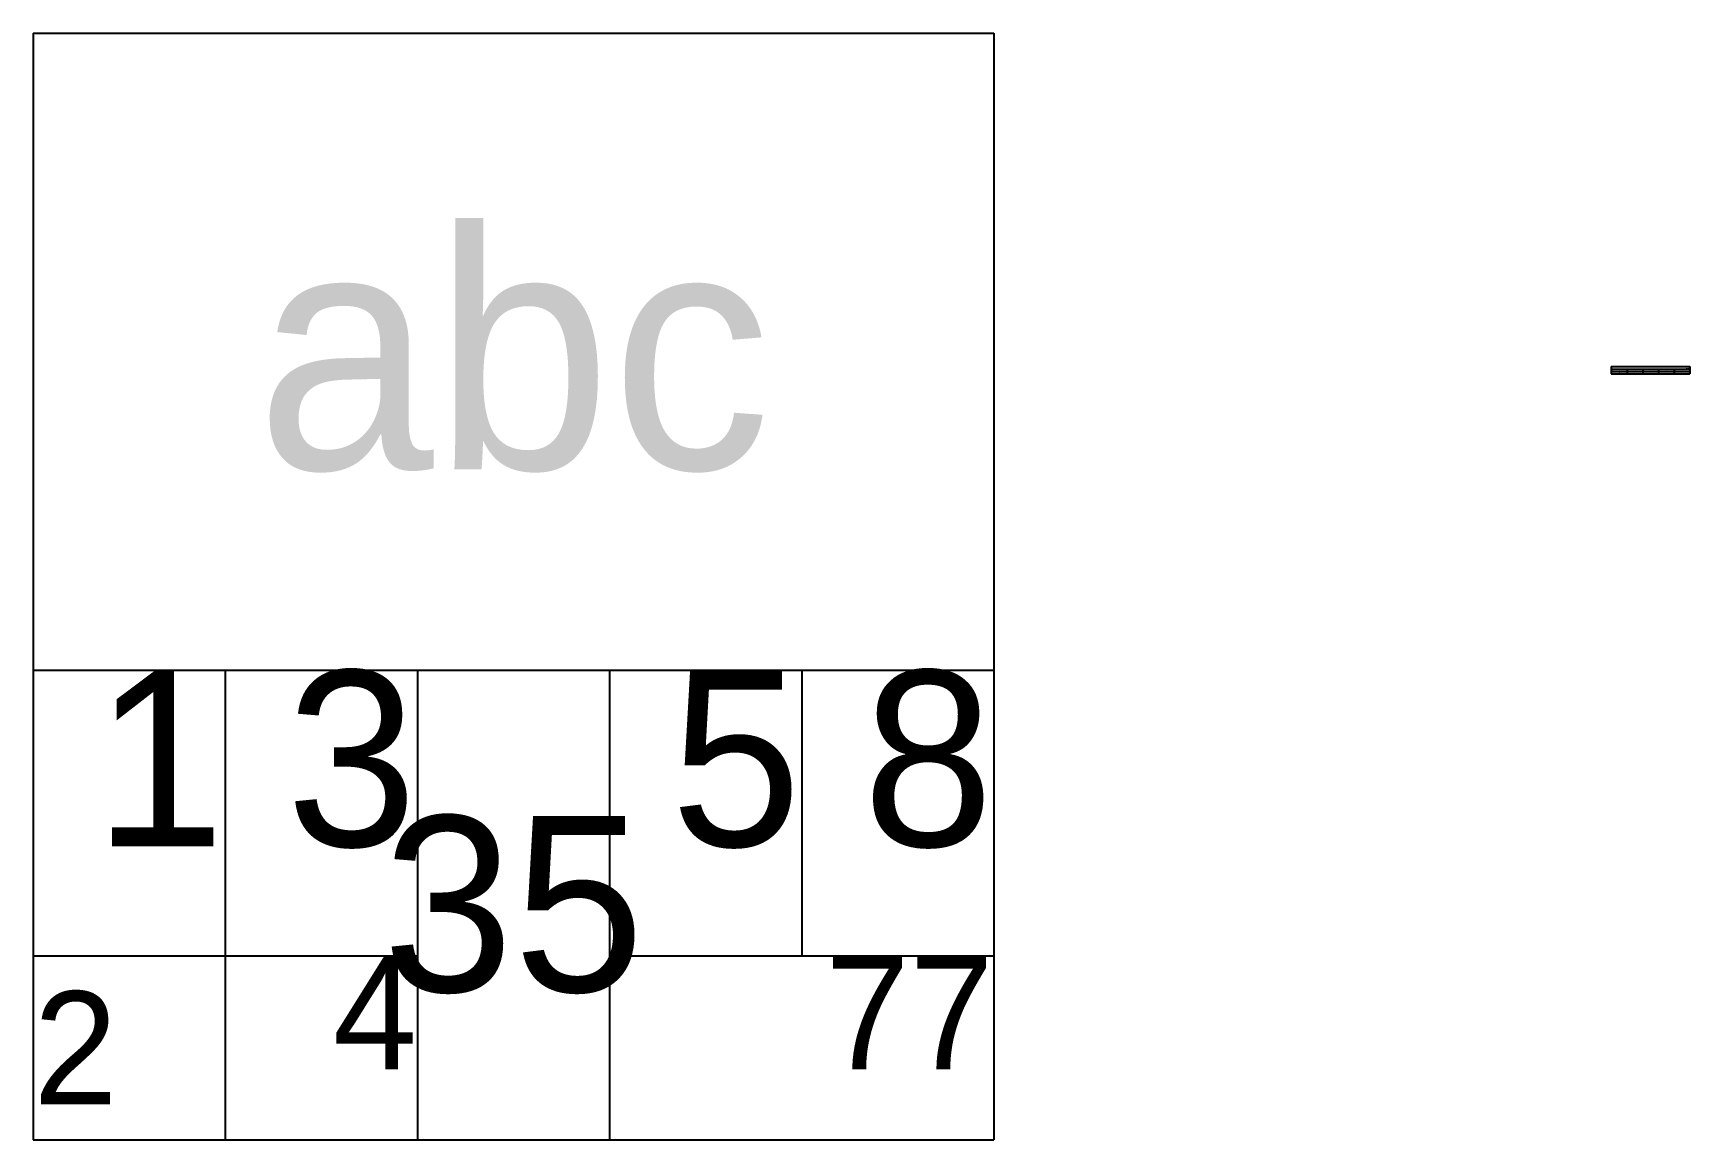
# Model space of a CAD drawing. Header units: inches. Extents: x 62 to 325, y -94 to 83.
import ezdxf

# ---------------------------------------------------------------- set-up
doc = ezdxf.new("R2010")
doc.units = ezdxf.units.IN
doc.header["$MEASUREMENT"] = 0

# ---------------------------------------------------------------- blocks, each defined once
blk = doc.blocks.new('*T2')
at = {"color": 0, "lineweight": -2}
for p, q in [((0, 0), (30.59, 0)), ((0, 0), (0, -101.45)), ((30.59, 0), (61.18, 0)), ((61.18, 0), (91.77, 0)), ((91.77, 0), (122.35, 0)), ((122.35, 0), (152.94, 0)), ((152.94, 0), (152.94, -101.45)), ((0, -101.45), (30.59, -101.45)), ((0, -101.45), (0, -146.94)), ((30.59, -101.45), (61.18, -101.45)), ((30.59, -101.45), (30.59, -146.94)), ((61.18, -101.45), (91.77, -101.45)), ((61.18, -101.45), (61.18, -146.94)), ((91.77, -101.45), (122.35, -101.45)), ((91.77, -101.45), (91.77, -146.94)), ((122.35, -101.45), (152.94, -101.45)), ((122.35, -101.45), (122.35, -146.94)), ((152.94, -101.45), (152.94, -146.94)), ((0, -146.94), (30.59, -146.94)), ((0, -146.94), (0, -176.24)), ((30.59, -146.94), (61.18, -146.94)), ((30.59, -146.94), (30.59, -176.24)), ((61.18, -146.94), (61.18, -176.24)), ((91.77, -146.94), (122.35, -146.94)), ((91.77, -146.94), (91.77, -176.24)), ((122.35, -146.94), (152.94, -146.94)), ((152.94, -146.94), (152.94, -176.24)), ((0, -176.24), (30.59, -176.24)), ((30.59, -176.24), (61.18, -176.24)), ((61.18, -176.24), (91.77, -176.24)), ((91.77, -176.24), (122.35, -176.24)), ((122.35, -176.24), (152.94, -176.24))]:
    blk.add_line(p, q, dxfattribs=at)
at = {"color": 0}
for s, insert, char_height, width, attachment_point in [('abc', (76.47, -50.73), 38, 152.8228, 5), ('1', (30.53, -101.51), 28, 30.4686, 3), ('3', (61.12, -101.51), 28, 30.4686, 3), ('5', (122.29, -101.51), 28, 30.4686, 3), ('8', (152.88, -101.51), 28, 30.4686, 3), ('35', (76.47, -138.85), 28, 30.4686, 5), ('4', (61.12, -147), 18, 30.4686, 3), ('77', (152.88, -147), 18, 61.0571, 3), ('2', (0.06, -161.59), 18, 30.4686, 4)]:
    blk.add_mtext(s, dxfattribs=dict(at, insert=insert, char_height=char_height, width=width, attachment_point=attachment_point))
blk = doc.blocks.new('*T3')
at = {"color": 0, "lineweight": -2}
for p, q in [((0, 0), (2.5, 0)), ((0, 0), (0, -0.45)), ((2.5, 0), (5, 0)), ((5, 0), (7.5, 0)), ((7.5, 0), (10, 0)), ((10, 0), (12.5, 0)), ((12.5, 0), (12.5, -0.45)), ((0, -0.45), (2.5, -0.45)), ((0, -0.45), (0, -0.81)), ((0, -0.81), (2.5, -0.81)), ((0, -0.81), (0, -1.17)), ((0, -1.17), (2.5, -1.17)), ((2.5, -0.45), (5, -0.45)), ((2.5, -0.45), (2.5, -0.81)), ((2.5, -0.81), (5, -0.81)), ((2.5, -0.81), (2.5, -1.17)), ((2.5, -1.17), (5, -1.17)), ((5, -0.45), (7.5, -0.45)), ((5, -0.45), (5, -0.81)), ((5, -0.81), (7.5, -0.81)), ((5, -0.81), (5, -1.17)), ((5, -1.17), (7.5, -1.17)), ((7.5, -0.45), (10, -0.45)), ((7.5, -0.45), (7.5, -0.81)), ((7.5, -0.81), (10, -0.81)), ((7.5, -0.81), (7.5, -1.17)), ((7.5, -1.17), (10, -1.17)), ((10, -0.45), (12.5, -0.45)), ((10, -0.45), (10, -0.81)), ((10, -0.81), (12.5, -0.81)), ((10, -0.81), (10, -1.17)), ((10, -1.17), (12.5, -1.17)), ((12.5, -0.45), (12.5, -0.81)), ((12.5, -0.81), (12.5, -1.17))]:
    blk.add_line(p, q, dxfattribs=at)
at = {"color": 0}
for s, insert, char_height, width, attachment_point in [('180', (1.25, -0.87), 0.18, 2.38, 2), ('a', (1.25, -0.63), 0.18, 2.38, 5), ('v1', (3.75, -0.87), 0.18, 2.38, 2), ('b', (3.75, -0.63), 0.18, 2.38, 5), ('v', (6.25, -0.87), 0.18, 2.38, 2), ('c', (6.25, -0.63), 0.18, 2.38, 5), ('d', (8.75, -0.63), 0.18, 2.38, 5), ('0', (11.25, -0.63), 0.18, 2.38, 5), ('111', (12.44, -0.06), 0.25, 12.38, 3)]:
    blk.add_mtext(s, dxfattribs=dict(at, insert=insert, char_height=char_height, width=width, attachment_point=attachment_point))

msp = doc.modelspace()

# ---------------------------------------------------------------- block references
for name, p in [('*T2', (61.77, 82.51)), ('*T3', (312.98, 29.44))]:
    msp.add_blockref(name, p)

doc.saveas('drawing.dxf')
